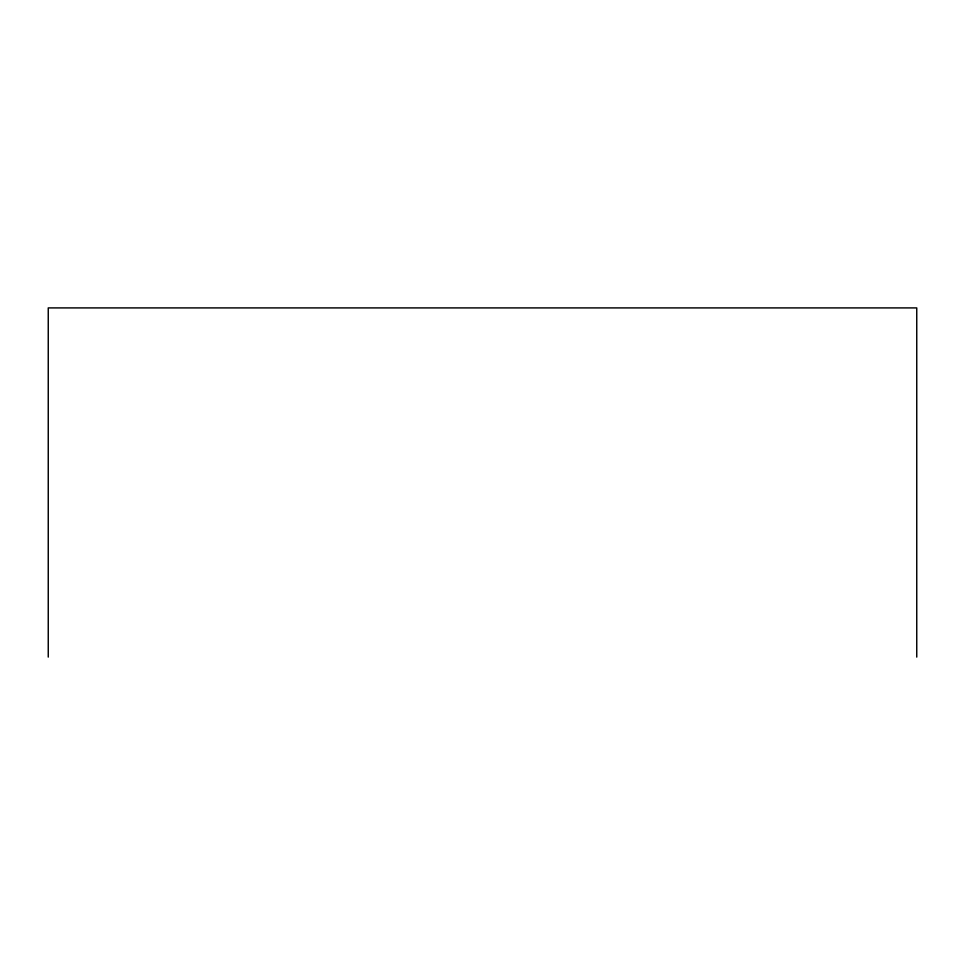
<?xml version="1.0" encoding="UTF-8"?>
<svg xmlns="http://www.w3.org/2000/svg" width="965" height="965" viewBox="0 0 965 965"><rect width="100%" height="100%" fill="white"/><g stroke="black" fill="none" stroke-linecap="round" stroke-linejoin="round"><path stroke-width="1.45" d="M916.75 657.093L916.75 307.907L48.25 307.907L48.25 657.093"/></g></svg>
